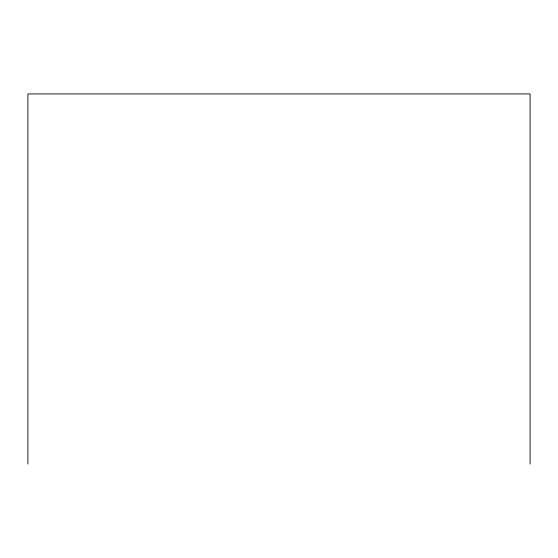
<?xml version="1.0" encoding="UTF-8"?>
<svg xmlns="http://www.w3.org/2000/svg" width="558" height="558" viewBox="0 0 558 558"><rect width="100%" height="100%" fill="white"/><g stroke="black" fill="none" stroke-linecap="round" stroke-linejoin="round"><path stroke-width="0.84" d="M530.1 464.068L530.1 93.932L27.9 93.932L27.9 464.068"/></g></svg>
